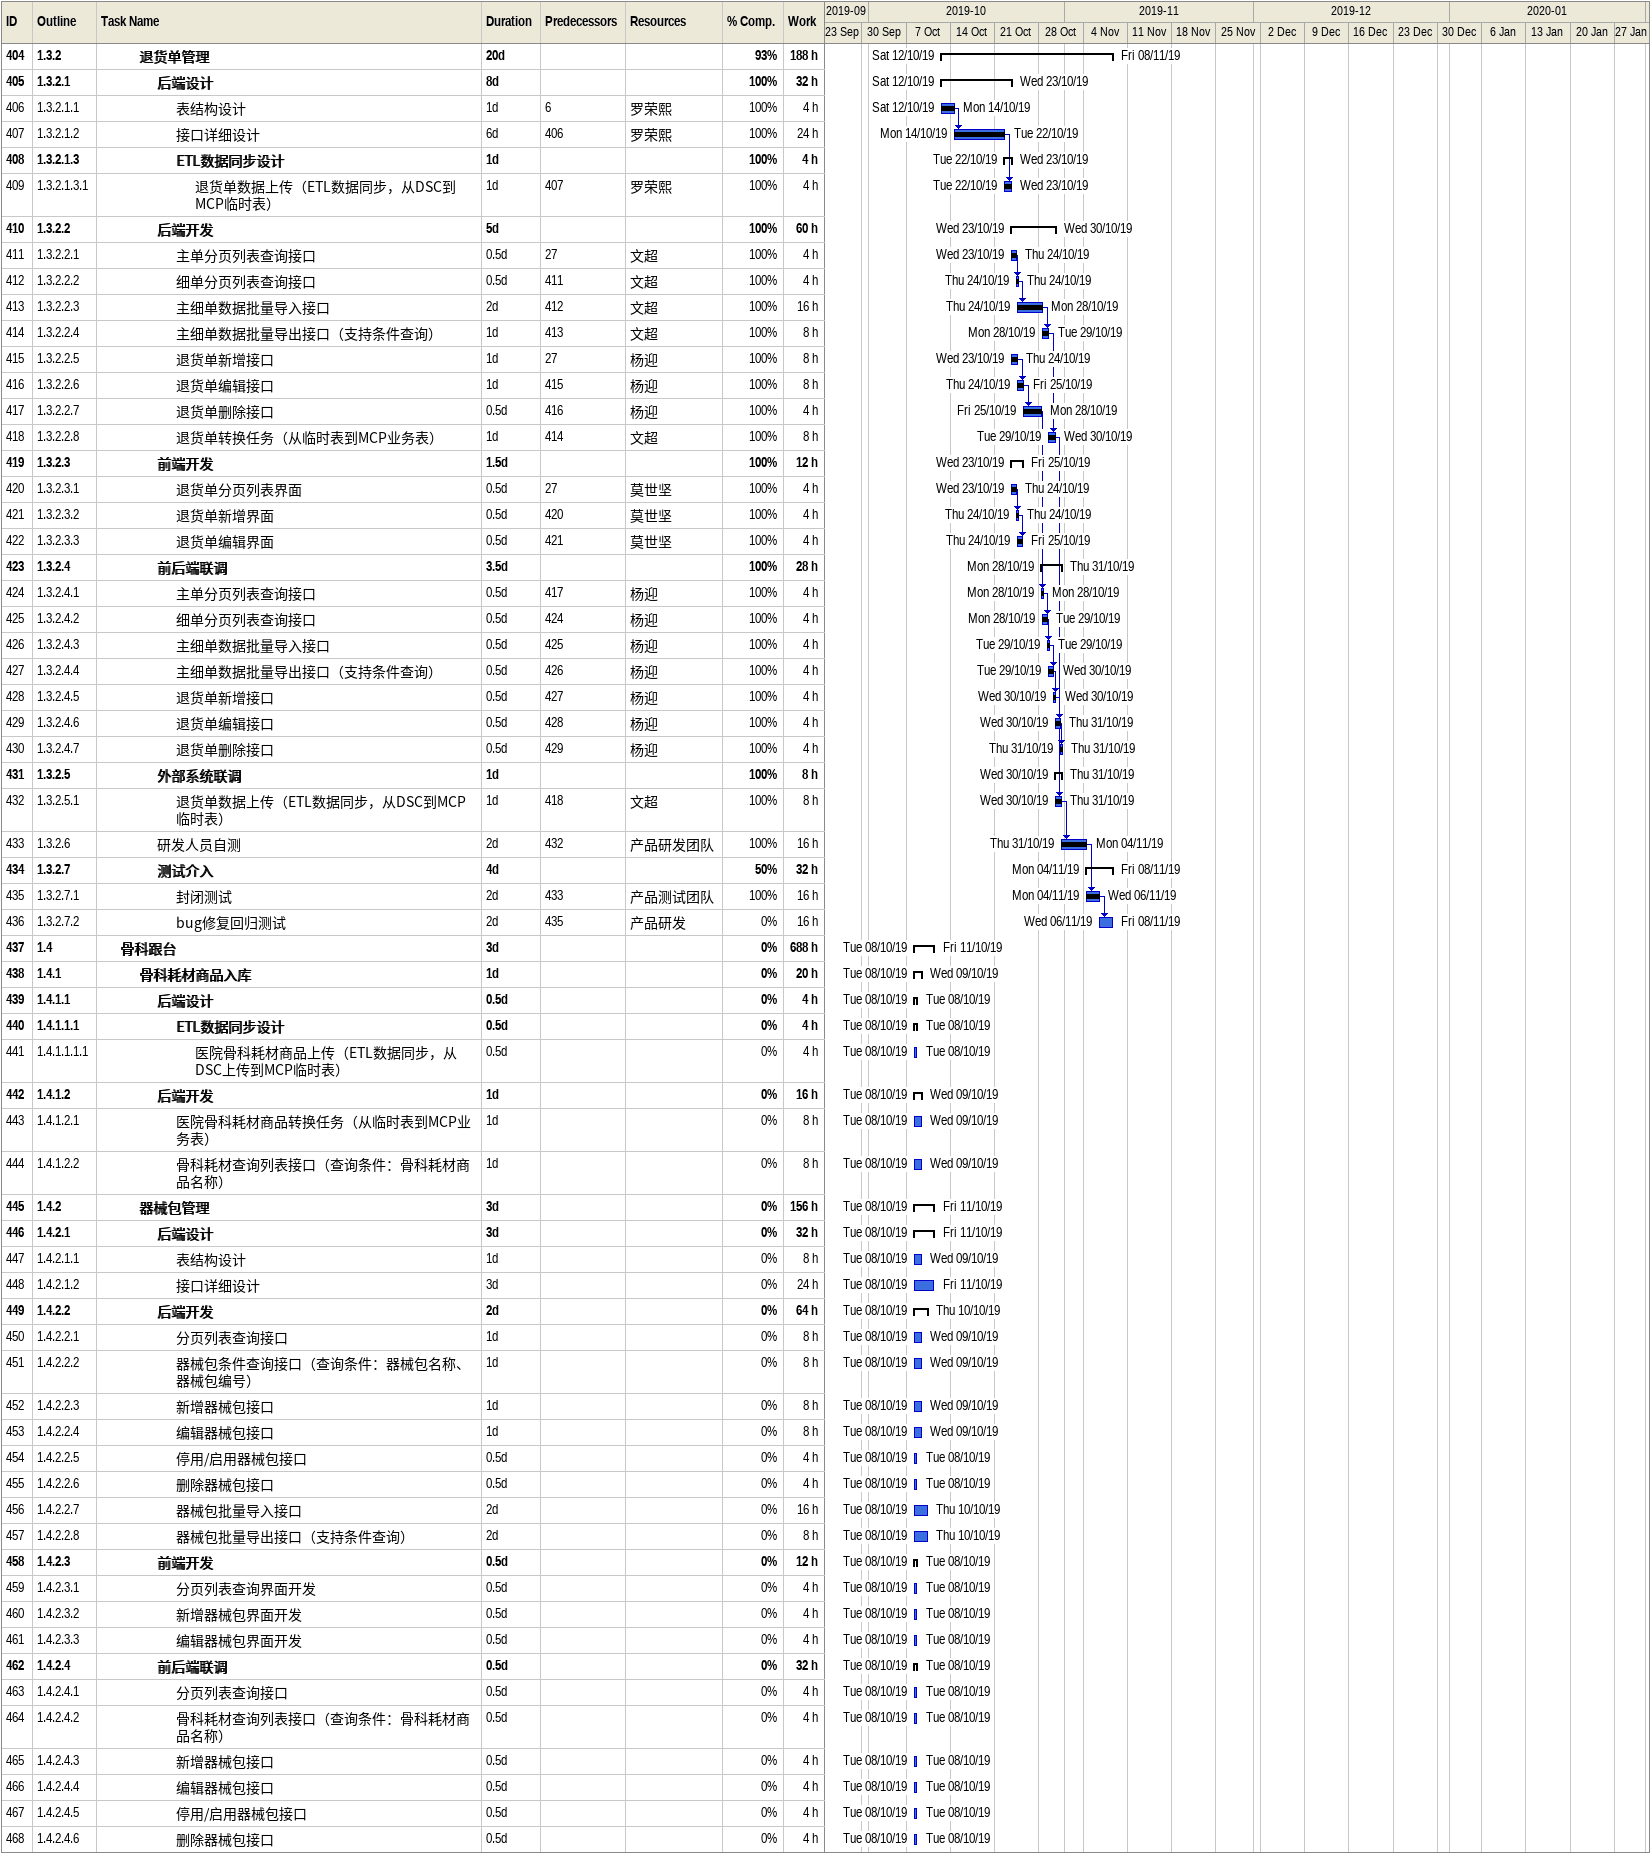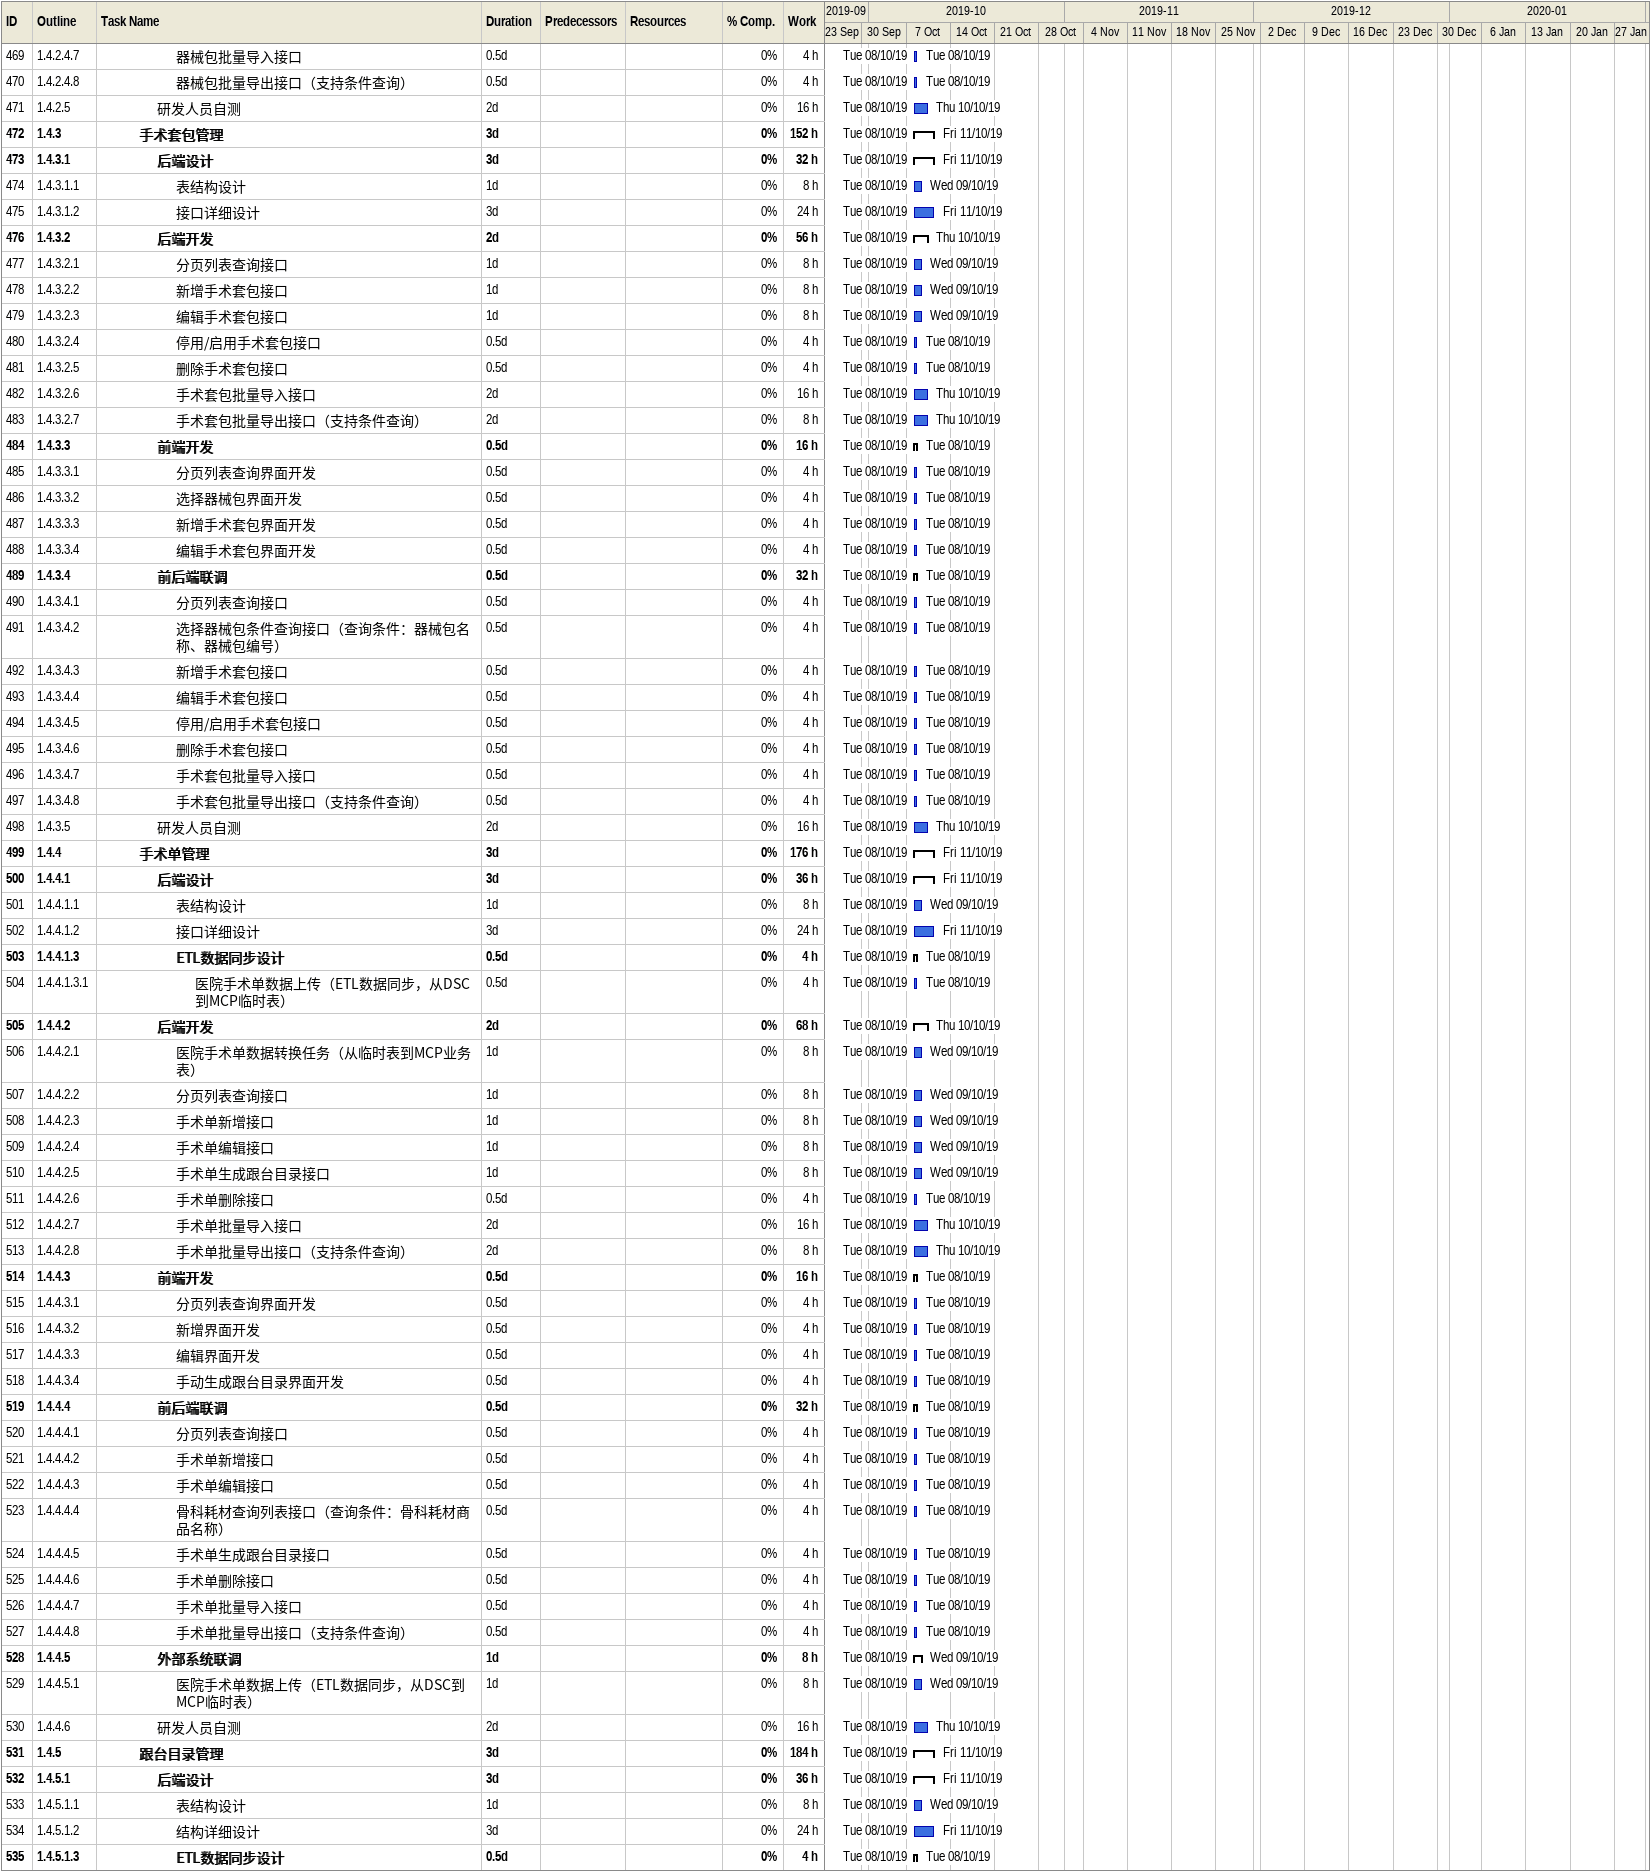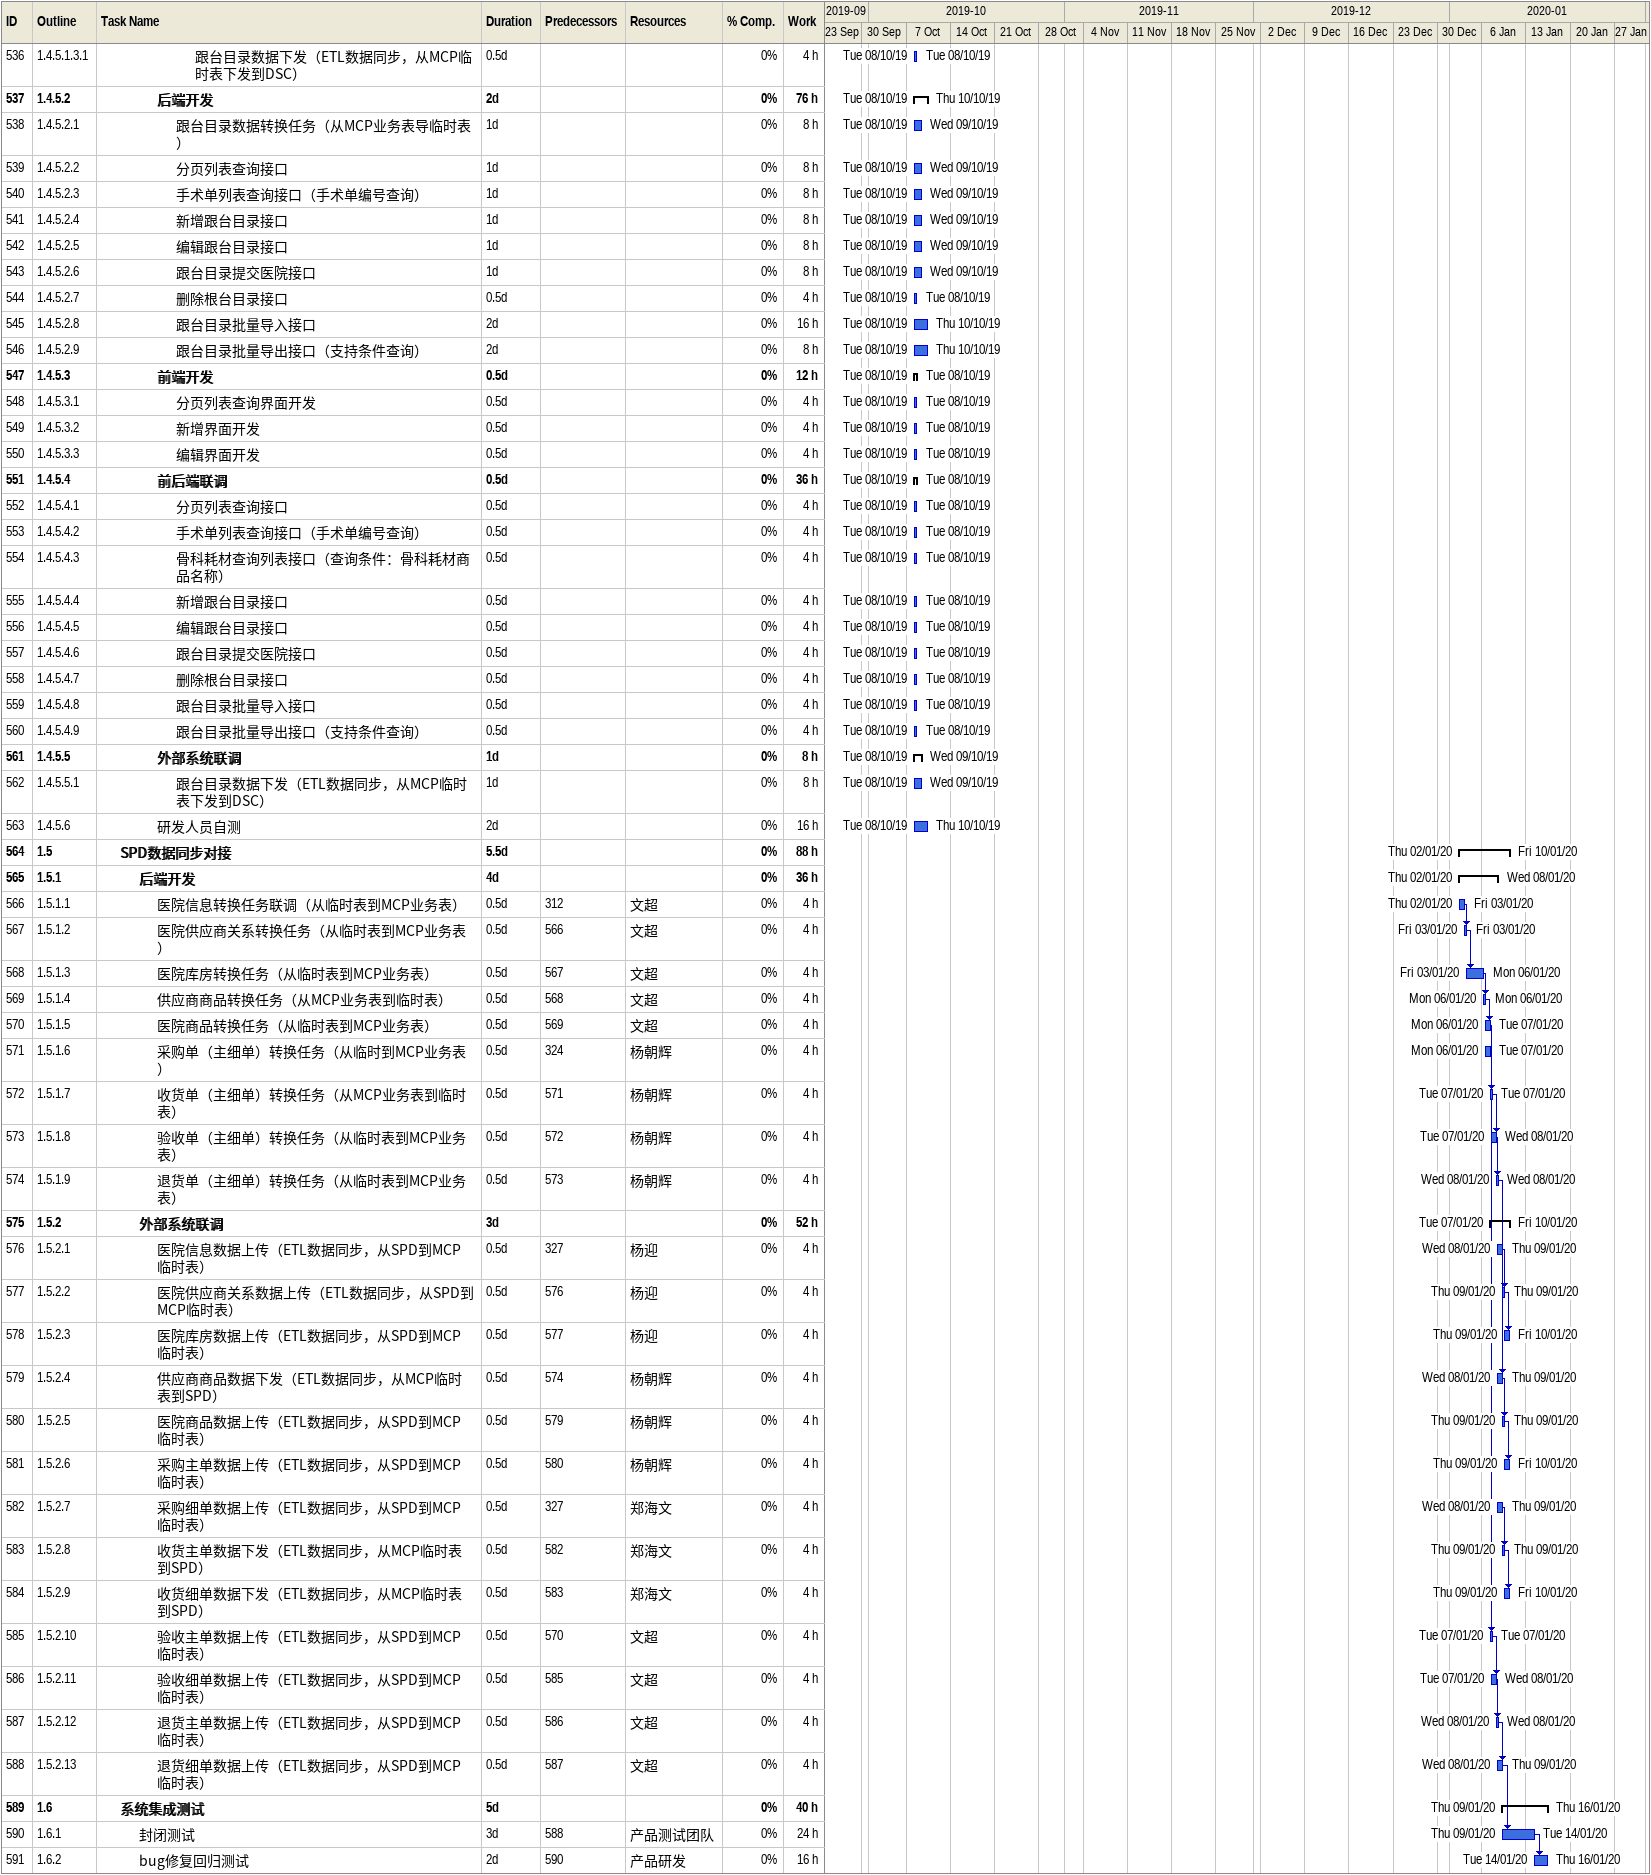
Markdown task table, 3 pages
| ID | WBS | Task | Duration | Start | Finish | Predecessors | Resources | % complete | Work (h) |
|---|---|---|---|---|---|---|---|---|---|
| 404 | 1.3.2 | **退货单管理** | 20d | 2019-10-12 | 2019-11-08 |  |  | 93 | 188 |
| 405 | 1.3.2.1 | **后端设计** | 8d | 2019-10-12 | 2019-10-23 |  |  | 100 | 32 |
| 406 | 1.3.2.1.1 | 表结构设计 | 1d | 2019-10-12 | 2019-10-14 | 6 | 罗荣熙 | 100 | 4 |
| 407 | 1.3.2.1.2 | 接口详细设计 | 6d | 2019-10-14 | 2019-10-22 | 406 | 罗荣熙 | 100 | 24 |
| 408 | 1.3.2.1.3 | **ETL数据同步设计** | 1d | 2019-10-22 | 2019-10-23 |  |  | 100 | 4 |
| 409 | 1.3.2.1.3.1 | 退货单数据上传（ETL数据同步，从DSC到MCP临时表） | 1d | 2019-10-22 | 2019-10-23 | 407 | 罗荣熙 | 100 | 4 |
| 410 | 1.3.2.2 | **后端开发** | 5d | 2019-10-23 | 2019-10-30 |  |  | 100 | 60 |
| 411 | 1.3.2.2.1 | 主单分页列表查询接口 | 0.5d | 2019-10-23 | 2019-10-24 | 27 | 文超 | 100 | 4 |
| 412 | 1.3.2.2.2 | 细单分页列表查询接口 | 0.5d | 2019-10-24 | 2019-10-24 | 411 | 文超 | 100 | 4 |
| 413 | 1.3.2.2.3 | 主细单数据批量导入接口 | 2d | 2019-10-24 | 2019-10-28 | 412 | 文超 | 100 | 16 |
| 414 | 1.3.2.2.4 | 主细单数据批量导出接口（支持条件查询） | 1d | 2019-10-28 | 2019-10-29 | 413 | 文超 | 100 | 8 |
| 415 | 1.3.2.2.5 | 退货单新增接口 | 1d | 2019-10-23 | 2019-10-24 | 27 | 杨迎 | 100 | 8 |
| 416 | 1.3.2.2.6 | 退货单编辑接口 | 1d | 2019-10-24 | 2019-10-25 | 415 | 杨迎 | 100 | 8 |
| 417 | 1.3.2.2.7 | 退货单删除接口 | 0.5d | 2019-10-25 | 2019-10-28 | 416 | 杨迎 | 100 | 4 |
| 418 | 1.3.2.2.8 | 退货单转换任务（从临时表到MCP业务表） | 1d | 2019-10-29 | 2019-10-30 | 414 | 文超 | 100 | 8 |
| 419 | 1.3.2.3 | **前端开发** | 1.5d | 2019-10-23 | 2019-10-25 |  |  | 100 | 12 |
| 420 | 1.3.2.3.1 | 退货单分页列表界面 | 0.5d | 2019-10-23 | 2019-10-24 | 27 | 莫世坚 | 100 | 4 |
| 421 | 1.3.2.3.2 | 退货单新增界面 | 0.5d | 2019-10-24 | 2019-10-24 | 420 | 莫世坚 | 100 | 4 |
| 422 | 1.3.2.3.3 | 退货单编辑界面 | 0.5d | 2019-10-24 | 2019-10-25 | 421 | 莫世坚 | 100 | 4 |
| 423 | 1.3.2.4 | **前后端联调** | 3.5d | 2019-10-28 | 2019-10-31 |  |  | 100 | 28 |
| 424 | 1.3.2.4.1 | 主单分页列表查询接口 | 0.5d | 2019-10-28 | 2019-10-28 | 417 | 杨迎 | 100 | 4 |
| 425 | 1.3.2.4.2 | 细单分页列表查询接口 | 0.5d | 2019-10-28 | 2019-10-29 | 424 | 杨迎 | 100 | 4 |
| 426 | 1.3.2.4.3 | 主细单数据批量导入接口 | 0.5d | 2019-10-29 | 2019-10-29 | 425 | 杨迎 | 100 | 4 |
| 427 | 1.3.2.4.4 | 主细单数据批量导出接口（支持条件查询） | 0.5d | 2019-10-29 | 2019-10-30 | 426 | 杨迎 | 100 | 4 |
| 428 | 1.3.2.4.5 | 退货单新增接口 | 0.5d | 2019-10-30 | 2019-10-30 | 427 | 杨迎 | 100 | 4 |
| 429 | 1.3.2.4.6 | 退货单编辑接口 | 0.5d | 2019-10-30 | 2019-10-31 | 428 | 杨迎 | 100 | 4 |
| 430 | 1.3.2.4.7 | 退货单删除接口 | 0.5d | 2019-10-31 | 2019-10-31 | 429 | 杨迎 | 100 | 4 |
| 431 | 1.3.2.5 | **外部系统联调** | 1d | 2019-10-30 | 2019-10-31 |  |  | 100 | 8 |
| 432 | 1.3.2.5.1 | 退货单数据上传（ETL数据同步，从DSC到MCP临时表） | 1d | 2019-10-30 | 2019-10-31 | 418 | 文超 | 100 | 8 |
| 433 | 1.3.2.6 | 研发人员自测 | 2d | 2019-10-31 | 2019-11-04 | 432 | 产品研发团队 | 100 | 16 |
| 434 | 1.3.2.7 | **测试介入** | 4d | 2019-11-04 | 2019-11-08 |  |  | 50 | 32 |
| 435 | 1.3.2.7.1 | 封闭测试 | 2d | 2019-11-04 | 2019-11-06 | 433 | 产品测试团队 | 100 | 16 |
| 436 | 1.3.2.7.2 | bug修复回归测试 | 2d | 2019-11-06 | 2019-11-08 | 435 | 产品研发 | 0 | 16 |
| 437 | 1.4 | **骨科跟台** | 3d | 2019-10-08 | 2019-10-11 |  |  | 0 | 688 |
| 438 | 1.4.1 | **骨科耗材商品入库** | 1d | 2019-10-08 | 2019-10-09 |  |  | 0 | 20 |
| 439 | 1.4.1.1 | **后端设计** | 0.5d | 2019-10-08 | 2019-10-08 |  |  | 0 | 4 |
| 440 | 1.4.1.1.1 | **ETL数据同步设计** | 0.5d | 2019-10-08 | 2019-10-08 |  |  | 0 | 4 |
| 441 | 1.4.1.1.1.1 | 医院骨科耗材商品上传（ETL数据同步，从DSC上传到MCP临时表） | 0.5d | 2019-10-08 | 2019-10-08 |  |  | 0 | 4 |
| 442 | 1.4.1.2 | **后端开发** | 1d | 2019-10-08 | 2019-10-09 |  |  | 0 | 16 |
| 443 | 1.4.1.2.1 | 医院骨科耗材商品转换任务（从临时表到MCP业务表） | 1d | 2019-10-08 | 2019-10-09 |  |  | 0 | 8 |
| 444 | 1.4.1.2.2 | 骨科耗材查询列表接口（查询条件：骨科耗材商品名称） | 1d | 2019-10-08 | 2019-10-09 |  |  | 0 | 8 |
| 445 | 1.4.2 | **器械包管理** | 3d | 2019-10-08 | 2019-10-11 |  |  | 0 | 156 |
| 446 | 1.4.2.1 | **后端设计** | 3d | 2019-10-08 | 2019-10-11 |  |  | 0 | 32 |
| 447 | 1.4.2.1.1 | 表结构设计 | 1d | 2019-10-08 | 2019-10-09 |  |  | 0 | 8 |
| 448 | 1.4.2.1.2 | 接口详细设计 | 3d | 2019-10-08 | 2019-10-11 |  |  | 0 | 24 |
| 449 | 1.4.2.2 | **后端开发** | 2d | 2019-10-08 | 2019-10-10 |  |  | 0 | 64 |
| 450 | 1.4.2.2.1 | 分页列表查询接口 | 1d | 2019-10-08 | 2019-10-09 |  |  | 0 | 8 |
| 451 | 1.4.2.2.2 | 器械包条件查询接口（查询条件：器械包名称、器械包编号） | 1d | 2019-10-08 | 2019-10-09 |  |  | 0 | 8 |
| 452 | 1.4.2.2.3 | 新增器械包接口 | 1d | 2019-10-08 | 2019-10-09 |  |  | 0 | 8 |
| 453 | 1.4.2.2.4 | 编辑器械包接口 | 1d | 2019-10-08 | 2019-10-09 |  |  | 0 | 8 |
| 454 | 1.4.2.2.5 | 停用/启用器械包接口 | 0.5d | 2019-10-08 | 2019-10-08 |  |  | 0 | 4 |
| 455 | 1.4.2.2.6 | 删除器械包接口 | 0.5d | 2019-10-08 | 2019-10-08 |  |  | 0 | 4 |
| 456 | 1.4.2.2.7 | 器械包批量导入接口 | 2d | 2019-10-08 | 2019-10-10 |  |  | 0 | 16 |
| 457 | 1.4.2.2.8 | 器械包批量导出接口（支持条件查询） | 2d | 2019-10-08 | 2019-10-10 |  |  | 0 | 8 |
| 458 | 1.4.2.3 | **前端开发** | 0.5d | 2019-10-08 | 2019-10-08 |  |  | 0 | 12 |
| 459 | 1.4.2.3.1 | 分页列表查询界面开发 | 0.5d | 2019-10-08 | 2019-10-08 |  |  | 0 | 4 |
| 460 | 1.4.2.3.2 | 新增器械包界面开发 | 0.5d | 2019-10-08 | 2019-10-08 |  |  | 0 | 4 |
| 461 | 1.4.2.3.3 | 编辑器械包界面开发 | 0.5d | 2019-10-08 | 2019-10-08 |  |  | 0 | 4 |
| 462 | 1.4.2.4 | **前后端联调** | 0.5d | 2019-10-08 | 2019-10-08 |  |  | 0 | 32 |
| 463 | 1.4.2.4.1 | 分页列表查询接口 | 0.5d | 2019-10-08 | 2019-10-08 |  |  | 0 | 4 |
| 464 | 1.4.2.4.2 | 骨科耗材查询列表接口（查询条件：骨科耗材商品名称） | 0.5d | 2019-10-08 | 2019-10-08 |  |  | 0 | 4 |
| 465 | 1.4.2.4.3 | 新增器械包接口 | 0.5d | 2019-10-08 | 2019-10-08 |  |  | 0 | 4 |
| 466 | 1.4.2.4.4 | 编辑器械包接口 | 0.5d | 2019-10-08 | 2019-10-08 |  |  | 0 | 4 |
| 467 | 1.4.2.4.5 | 停用/启用器械包接口 | 0.5d | 2019-10-08 | 2019-10-08 |  |  | 0 | 4 |
| 468 | 1.4.2.4.6 | 删除器械包接口 | 0.5d | 2019-10-08 | 2019-10-08 |  |  | 0 | 4 |
| 469 | 1.4.2.4.7 | 器械包批量导入接口 | 0.5d | 2019-10-08 | 2019-10-08 |  |  | 0 | 4 |
| 470 | 1.4.2.4.8 | 器械包批量导出接口（支持条件查询） | 0.5d | 2019-10-08 | 2019-10-08 |  |  | 0 | 4 |
| 471 | 1.4.2.5 | 研发人员自测 | 2d | 2019-10-08 | 2019-10-10 |  |  | 0 | 16 |
| 472 | 1.4.3 | **手术套包管理** | 3d | 2019-10-08 | 2019-10-11 |  |  | 0 | 152 |
| 473 | 1.4.3.1 | **后端设计** | 3d | 2019-10-08 | 2019-10-11 |  |  | 0 | 32 |
| 474 | 1.4.3.1.1 | 表结构设计 | 1d | 2019-10-08 | 2019-10-09 |  |  | 0 | 8 |
| 475 | 1.4.3.1.2 | 接口详细设计 | 3d | 2019-10-08 | 2019-10-11 |  |  | 0 | 24 |
| 476 | 1.4.3.2 | **后端开发** | 2d | 2019-10-08 | 2019-10-10 |  |  | 0 | 56 |
| 477 | 1.4.3.2.1 | 分页列表查询接口 | 1d | 2019-10-08 | 2019-10-09 |  |  | 0 | 8 |
| 478 | 1.4.3.2.2 | 新增手术套包接口 | 1d | 2019-10-08 | 2019-10-09 |  |  | 0 | 8 |
| 479 | 1.4.3.2.3 | 编辑手术套包接口 | 1d | 2019-10-08 | 2019-10-09 |  |  | 0 | 8 |
| 480 | 1.4.3.2.4 | 停用/启用手术套包接口 | 0.5d | 2019-10-08 | 2019-10-08 |  |  | 0 | 4 |
| 481 | 1.4.3.2.5 | 删除手术套包接口 | 0.5d | 2019-10-08 | 2019-10-08 |  |  | 0 | 4 |
| 482 | 1.4.3.2.6 | 手术套包批量导入接口 | 2d | 2019-10-08 | 2019-10-10 |  |  | 0 | 16 |
| 483 | 1.4.3.2.7 | 手术套包批量导出接口（支持条件查询） | 2d | 2019-10-08 | 2019-10-10 |  |  | 0 | 8 |
| 484 | 1.4.3.3 | **前端开发** | 0.5d | 2019-10-08 | 2019-10-08 |  |  | 0 | 16 |
| 485 | 1.4.3.3.1 | 分页列表查询界面开发 | 0.5d | 2019-10-08 | 2019-10-08 |  |  | 0 | 4 |
| 486 | 1.4.3.3.2 | 选择器械包界面开发 | 0.5d | 2019-10-08 | 2019-10-08 |  |  | 0 | 4 |
| 487 | 1.4.3.3.3 | 新增手术套包界面开发 | 0.5d | 2019-10-08 | 2019-10-08 |  |  | 0 | 4 |
| 488 | 1.4.3.3.4 | 编辑手术套包界面开发 | 0.5d | 2019-10-08 | 2019-10-08 |  |  | 0 | 4 |
| 489 | 1.4.3.4 | **前后端联调** | 0.5d | 2019-10-08 | 2019-10-08 |  |  | 0 | 32 |
| 490 | 1.4.3.4.1 | 分页列表查询接口 | 0.5d | 2019-10-08 | 2019-10-08 |  |  | 0 | 4 |
| 491 | 1.4.3.4.2 | 选择器械包条件查询接口（查询条件：器械包名称、器械包编号） | 0.5d | 2019-10-08 | 2019-10-08 |  |  | 0 | 4 |
| 492 | 1.4.3.4.3 | 新增手术套包接口 | 0.5d | 2019-10-08 | 2019-10-08 |  |  | 0 | 4 |
| 493 | 1.4.3.4.4 | 编辑手术套包接口 | 0.5d | 2019-10-08 | 2019-10-08 |  |  | 0 | 4 |
| 494 | 1.4.3.4.5 | 停用/启用手术套包接口 | 0.5d | 2019-10-08 | 2019-10-08 |  |  | 0 | 4 |
| 495 | 1.4.3.4.6 | 删除手术套包接口 | 0.5d | 2019-10-08 | 2019-10-08 |  |  | 0 | 4 |
| 496 | 1.4.3.4.7 | 手术套包批量导入接口 | 0.5d | 2019-10-08 | 2019-10-08 |  |  | 0 | 4 |
| 497 | 1.4.3.4.8 | 手术套包批量导出接口（支持条件查询） | 0.5d | 2019-10-08 | 2019-10-08 |  |  | 0 | 4 |
| 498 | 1.4.3.5 | 研发人员自测 | 2d | 2019-10-08 | 2019-10-10 |  |  | 0 | 16 |
| 499 | 1.4.4 | **手术单管理** | 3d | 2019-10-08 | 2019-10-11 |  |  | 0 | 176 |
| 500 | 1.4.4.1 | **后端设计** | 3d | 2019-10-08 | 2019-10-11 |  |  | 0 | 36 |
| 501 | 1.4.4.1.1 | 表结构设计 | 1d | 2019-10-08 | 2019-10-09 |  |  | 0 | 8 |
| 502 | 1.4.4.1.2 | 接口详细设计 | 3d | 2019-10-08 | 2019-10-11 |  |  | 0 | 24 |
| 503 | 1.4.4.1.3 | **ETL数据同步设计** | 0.5d | 2019-10-08 | 2019-10-08 |  |  | 0 | 4 |
| 504 | 1.4.4.1.3.1 | 医院手术单数据上传（ETL数据同步，从DSC到MCP临时表） | 0.5d | 2019-10-08 | 2019-10-08 |  |  | 0 | 4 |
| 505 | 1.4.4.2 | **后端开发** | 2d | 2019-10-08 | 2019-10-10 |  |  | 0 | 68 |
| 506 | 1.4.4.2.1 | 医院手术单数据转换任务（从临时表到MCP业务表） | 1d | 2019-10-08 | 2019-10-09 |  |  | 0 | 8 |
| 507 | 1.4.4.2.2 | 分页列表查询接口 | 1d | 2019-10-08 | 2019-10-09 |  |  | 0 | 8 |
| 508 | 1.4.4.2.3 | 手术单新增接口 | 1d | 2019-10-08 | 2019-10-09 |  |  | 0 | 8 |
| 509 | 1.4.4.2.4 | 手术单编辑接口 | 1d | 2019-10-08 | 2019-10-09 |  |  | 0 | 8 |
| 510 | 1.4.4.2.5 | 手术单生成跟台目录接口 | 1d | 2019-10-08 | 2019-10-09 |  |  | 0 | 8 |
| 511 | 1.4.4.2.6 | 手术单删除接口 | 0.5d | 2019-10-08 | 2019-10-08 |  |  | 0 | 4 |
| 512 | 1.4.4.2.7 | 手术单批量导入接口 | 2d | 2019-10-08 | 2019-10-10 |  |  | 0 | 16 |
| 513 | 1.4.4.2.8 | 手术单批量导出接口（支持条件查询） | 2d | 2019-10-08 | 2019-10-10 |  |  | 0 | 8 |
| 514 | 1.4.4.3 | **前端开发** | 0.5d | 2019-10-08 | 2019-10-08 |  |  | 0 | 16 |
| 515 | 1.4.4.3.1 | 分页列表查询界面开发 | 0.5d | 2019-10-08 | 2019-10-08 |  |  | 0 | 4 |
| 516 | 1.4.4.3.2 | 新增界面开发 | 0.5d | 2019-10-08 | 2019-10-08 |  |  | 0 | 4 |
| 517 | 1.4.4.3.3 | 编辑界面开发 | 0.5d | 2019-10-08 | 2019-10-08 |  |  | 0 | 4 |
| 518 | 1.4.4.3.4 | 手动生成跟台目录界面开发 | 0.5d | 2019-10-08 | 2019-10-08 |  |  | 0 | 4 |
| 519 | 1.4.4.4 | **前后端联调** | 0.5d | 2019-10-08 | 2019-10-08 |  |  | 0 | 32 |
| 520 | 1.4.4.4.1 | 分页列表查询接口 | 0.5d | 2019-10-08 | 2019-10-08 |  |  | 0 | 4 |
| 521 | 1.4.4.4.2 | 手术单新增接口 | 0.5d | 2019-10-08 | 2019-10-08 |  |  | 0 | 4 |
| 522 | 1.4.4.4.3 | 手术单编辑接口 | 0.5d | 2019-10-08 | 2019-10-08 |  |  | 0 | 4 |
| 523 | 1.4.4.4.4 | 骨科耗材查询列表接口（查询条件：骨科耗材商品名称） | 0.5d | 2019-10-08 | 2019-10-08 |  |  | 0 | 4 |
| 524 | 1.4.4.4.5 | 手术单生成跟台目录接口 | 0.5d | 2019-10-08 | 2019-10-08 |  |  | 0 | 4 |
| 525 | 1.4.4.4.6 | 手术单删除接口 | 0.5d | 2019-10-08 | 2019-10-08 |  |  | 0 | 4 |
| 526 | 1.4.4.4.7 | 手术单批量导入接口 | 0.5d | 2019-10-08 | 2019-10-08 |  |  | 0 | 4 |
| 527 | 1.4.4.4.8 | 手术单批量导出接口（支持条件查询） | 0.5d | 2019-10-08 | 2019-10-08 |  |  | 0 | 4 |
| 528 | 1.4.4.5 | **外部系统联调** | 1d | 2019-10-08 | 2019-10-09 |  |  | 0 | 8 |
| 529 | 1.4.4.5.1 | 医院手术单数据上传（ETL数据同步，从DSC到MCP临时表） | 1d | 2019-10-08 | 2019-10-09 |  |  | 0 | 8 |
| 530 | 1.4.4.6 | 研发人员自测 | 2d | 2019-10-08 | 2019-10-10 |  |  | 0 | 16 |
| 531 | 1.4.5 | **跟台目录管理** | 3d | 2019-10-08 | 2019-10-11 |  |  | 0 | 184 |
| 532 | 1.4.5.1 | **后端设计** | 3d | 2019-10-08 | 2019-10-11 |  |  | 0 | 36 |
| 533 | 1.4.5.1.1 | 表结构设计 | 1d | 2019-10-08 | 2019-10-09 |  |  | 0 | 8 |
| 534 | 1.4.5.1.2 | 结构详细设计 | 3d | 2019-10-08 | 2019-10-11 |  |  | 0 | 24 |
| 535 | 1.4.5.1.3 | **ETL数据同步设计** | 0.5d | 2019-10-08 | 2019-10-08 |  |  | 0 | 4 |
| 536 | 1.4.5.1.3.1 | 跟台目录数据下发（ETL数据同步，从MCP临时表下发到DSC） | 0.5d | 2019-10-08 | 2019-10-08 |  |  | 0 | 4 |
| 537 | 1.4.5.2 | **后端开发** | 2d | 2019-10-08 | 2019-10-10 |  |  | 0 | 76 |
| 538 | 1.4.5.2.1 | 跟台目录数据转换任务（从MCP业务表导临时表） | 1d | 2019-10-08 | 2019-10-09 |  |  | 0 | 8 |
| 539 | 1.4.5.2.2 | 分页列表查询接口 | 1d | 2019-10-08 | 2019-10-09 |  |  | 0 | 8 |
| 540 | 1.4.5.2.3 | 手术单列表查询接口（手术单编号查询） | 1d | 2019-10-08 | 2019-10-09 |  |  | 0 | 8 |
| 541 | 1.4.5.2.4 | 新增跟台目录接口 | 1d | 2019-10-08 | 2019-10-09 |  |  | 0 | 8 |
| 542 | 1.4.5.2.5 | 编辑跟台目录接口 | 1d | 2019-10-08 | 2019-10-09 |  |  | 0 | 8 |
| 543 | 1.4.5.2.6 | 跟台目录提交医院接口 | 1d | 2019-10-08 | 2019-10-09 |  |  | 0 | 8 |
| 544 | 1.4.5.2.7 | 删除根台目录接口 | 0.5d | 2019-10-08 | 2019-10-08 |  |  | 0 | 4 |
| 545 | 1.4.5.2.8 | 跟台目录批量导入接口 | 2d | 2019-10-08 | 2019-10-10 |  |  | 0 | 16 |
| 546 | 1.4.5.2.9 | 跟台目录批量导出接口（支持条件查询） | 2d | 2019-10-08 | 2019-10-10 |  |  | 0 | 8 |
| 547 | 1.4.5.3 | **前端开发** | 0.5d | 2019-10-08 | 2019-10-08 |  |  | 0 | 12 |
| 548 | 1.4.5.3.1 | 分页列表查询界面开发 | 0.5d | 2019-10-08 | 2019-10-08 |  |  | 0 | 4 |
| 549 | 1.4.5.3.2 | 新增界面开发 | 0.5d | 2019-10-08 | 2019-10-08 |  |  | 0 | 4 |
| 550 | 1.4.5.3.3 | 编辑界面开发 | 0.5d | 2019-10-08 | 2019-10-08 |  |  | 0 | 4 |
| 551 | 1.4.5.4 | **前后端联调** | 0.5d | 2019-10-08 | 2019-10-08 |  |  | 0 | 36 |
| 552 | 1.4.5.4.1 | 分页列表查询接口 | 0.5d | 2019-10-08 | 2019-10-08 |  |  | 0 | 4 |
| 553 | 1.4.5.4.2 | 手术单列表查询接口（手术单编号查询） | 0.5d | 2019-10-08 | 2019-10-08 |  |  | 0 | 4 |
| 554 | 1.4.5.4.3 | 骨科耗材查询列表接口（查询条件：骨科耗材商品名称） | 0.5d | 2019-10-08 | 2019-10-08 |  |  | 0 | 4 |
| 555 | 1.4.5.4.4 | 新增跟台目录接口 | 0.5d | 2019-10-08 | 2019-10-08 |  |  | 0 | 4 |
| 556 | 1.4.5.4.5 | 编辑跟台目录接口 | 0.5d | 2019-10-08 | 2019-10-08 |  |  | 0 | 4 |
| 557 | 1.4.5.4.6 | 跟台目录提交医院接口 | 0.5d | 2019-10-08 | 2019-10-08 |  |  | 0 | 4 |
| 558 | 1.4.5.4.7 | 删除根台目录接口 | 0.5d | 2019-10-08 | 2019-10-08 |  |  | 0 | 4 |
| 559 | 1.4.5.4.8 | 跟台目录批量导入接口 | 0.5d | 2019-10-08 | 2019-10-08 |  |  | 0 | 4 |
| 560 | 1.4.5.4.9 | 跟台目录批量导出接口（支持条件查询） | 0.5d | 2019-10-08 | 2019-10-08 |  |  | 0 | 4 |
| 561 | 1.4.5.5 | **外部系统联调** | 1d | 2019-10-08 | 2019-10-09 |  |  | 0 | 8 |
| 562 | 1.4.5.5.1 | 跟台目录数据下发（ETL数据同步，从MCP临时表下发到DSC） | 1d | 2019-10-08 | 2019-10-09 |  |  | 0 | 8 |
| 563 | 1.4.5.6 | 研发人员自测 | 2d | 2019-10-08 | 2019-10-10 |  |  | 0 | 16 |
| 564 | 1.5 | **SPD数据同步对接** | 5.5d | 2020-01-02 | 2020-01-10 |  |  | 0 | 88 |
| 565 | 1.5.1 | **后端开发** | 4d | 2020-01-02 | 2020-01-08 |  |  | 0 | 36 |
| 566 | 1.5.1.1 | 医院信息转换任务联调（从临时表到MCP业务表） | 0.5d | 2020-01-02 | 2020-01-03 | 312 | 文超 | 0 | 4 |
| 567 | 1.5.1.2 | 医院供应商关系转换任务（从临时表到MCP业务表） | 0.5d | 2020-01-03 | 2020-01-03 | 566 | 文超 | 0 | 4 |
| 568 | 1.5.1.3 | 医院库房转换任务（从临时表到MCP业务表） | 0.5d | 2020-01-03 | 2020-01-06 | 567 | 文超 | 0 | 4 |
| 569 | 1.5.1.4 | 供应商商品转换任务（从MCP业务表到临时表） | 0.5d | 2020-01-06 | 2020-01-06 | 568 | 文超 | 0 | 4 |
| 570 | 1.5.1.5 | 医院商品转换任务（从临时表到MCP业务表） | 0.5d | 2020-01-06 | 2020-01-07 | 569 | 文超 | 0 | 4 |
| 571 | 1.5.1.6 | 采购单（主细单）转换任务（从临时到MCP业务表） | 0.5d | 2020-01-06 | 2020-01-07 | 324 | 杨朝辉 | 0 | 4 |
| 572 | 1.5.1.7 | 收货单（主细单）转换任务（从MCP业务表到临时表） | 0.5d | 2020-01-07 | 2020-01-07 | 571 | 杨朝辉 | 0 | 4 |
| 573 | 1.5.1.8 | 验收单（主细单）转换任务（从临时表到MCP业务表） | 0.5d | 2020-01-07 | 2020-01-08 | 572 | 杨朝辉 | 0 | 4 |
| 574 | 1.5.1.9 | 退货单（主细单）转换任务（从临时表到MCP业务表） | 0.5d | 2020-01-08 | 2020-01-08 | 573 | 杨朝辉 | 0 | 4 |
| 575 | 1.5.2 | **外部系统联调** | 3d | 2020-01-07 | 2020-01-10 |  |  | 0 | 52 |
| 576 | 1.5.2.1 | 医院信息数据上传（ETL数据同步，从SPD到MCP临时表） | 0.5d | 2020-01-08 | 2020-01-09 | 327 | 杨迎 | 0 | 4 |
| 577 | 1.5.2.2 | 医院供应商关系数据上传（ETL数据同步，从SPD到MCP临时表） | 0.5d | 2020-01-09 | 2020-01-09 | 576 | 杨迎 | 0 | 4 |
| 578 | 1.5.2.3 | 医院库房数据上传（ETL数据同步，从SPD到MCP临时表） | 0.5d | 2020-01-09 | 2020-01-10 | 577 | 杨迎 | 0 | 4 |
| 579 | 1.5.2.4 | 供应商商品数据下发（ETL数据同步，从MCP临时表到SPD） | 0.5d | 2020-01-08 | 2020-01-09 | 574 | 杨朝辉 | 0 | 4 |
| 580 | 1.5.2.5 | 医院商品数据上传（ETL数据同步，从SPD到MCP临时表） | 0.5d | 2020-01-09 | 2020-01-09 | 579 | 杨朝辉 | 0 | 4 |
| 581 | 1.5.2.6 | 采购主单数据上传（ETL数据同步，从SPD到MCP临时表） | 0.5d | 2020-01-09 | 2020-01-10 | 580 | 杨朝辉 | 0 | 4 |
| 582 | 1.5.2.7 | 采购细单数据上传（ETL数据同步，从SPD到MCP临时表） | 0.5d | 2020-01-08 | 2020-01-09 | 327 | 郑海文 | 0 | 4 |
| 583 | 1.5.2.8 | 收货主单数据下发（ETL数据同步，从MCP临时表到SPD） | 0.5d | 2020-01-09 | 2020-01-09 | 582 | 郑海文 | 0 | 4 |
| 584 | 1.5.2.9 | 收货细单数据下发（ETL数据同步，从MCP临时表到SPD） | 0.5d | 2020-01-09 | 2020-01-10 | 583 | 郑海文 | 0 | 4 |
| 585 | 1.5.2.10 | 验收主单数据上传（ETL数据同步，从SPD到MCP临时表） | 0.5d | 2020-01-07 | 2020-01-07 | 570 | 文超 | 0 | 4 |
| 586 | 1.5.2.11 | 验收细单数据上传（ETL数据同步，从SPD到MCP临时表） | 0.5d | 2020-01-07 | 2020-01-08 | 585 | 文超 | 0 | 4 |
| 587 | 1.5.2.12 | 退货主单数据上传（ETL数据同步，从SPD到MCP临时表） | 0.5d | 2020-01-08 | 2020-01-08 | 586 | 文超 | 0 | 4 |
| 588 | 1.5.2.13 | 退货细单数据上传（ETL数据同步，从SPD到MCP临时表） | 0.5d | 2020-01-08 | 2020-01-09 | 587 | 文超 | 0 | 4 |
| 589 | 1.6 | **系统集成测试** | 5d | 2020-01-09 | 2020-01-16 |  |  | 0 | 40 |
| 590 | 1.6.1 | 封闭测试 | 3d | 2020-01-09 | 2020-01-14 | 588 | 产品测试团队 | 0 | 24 |
| 591 | 1.6.2 | bug修复回归测试 | 2d | 2020-01-14 | 2020-01-16 | 590 | 产品研发 | 0 | 16 |
